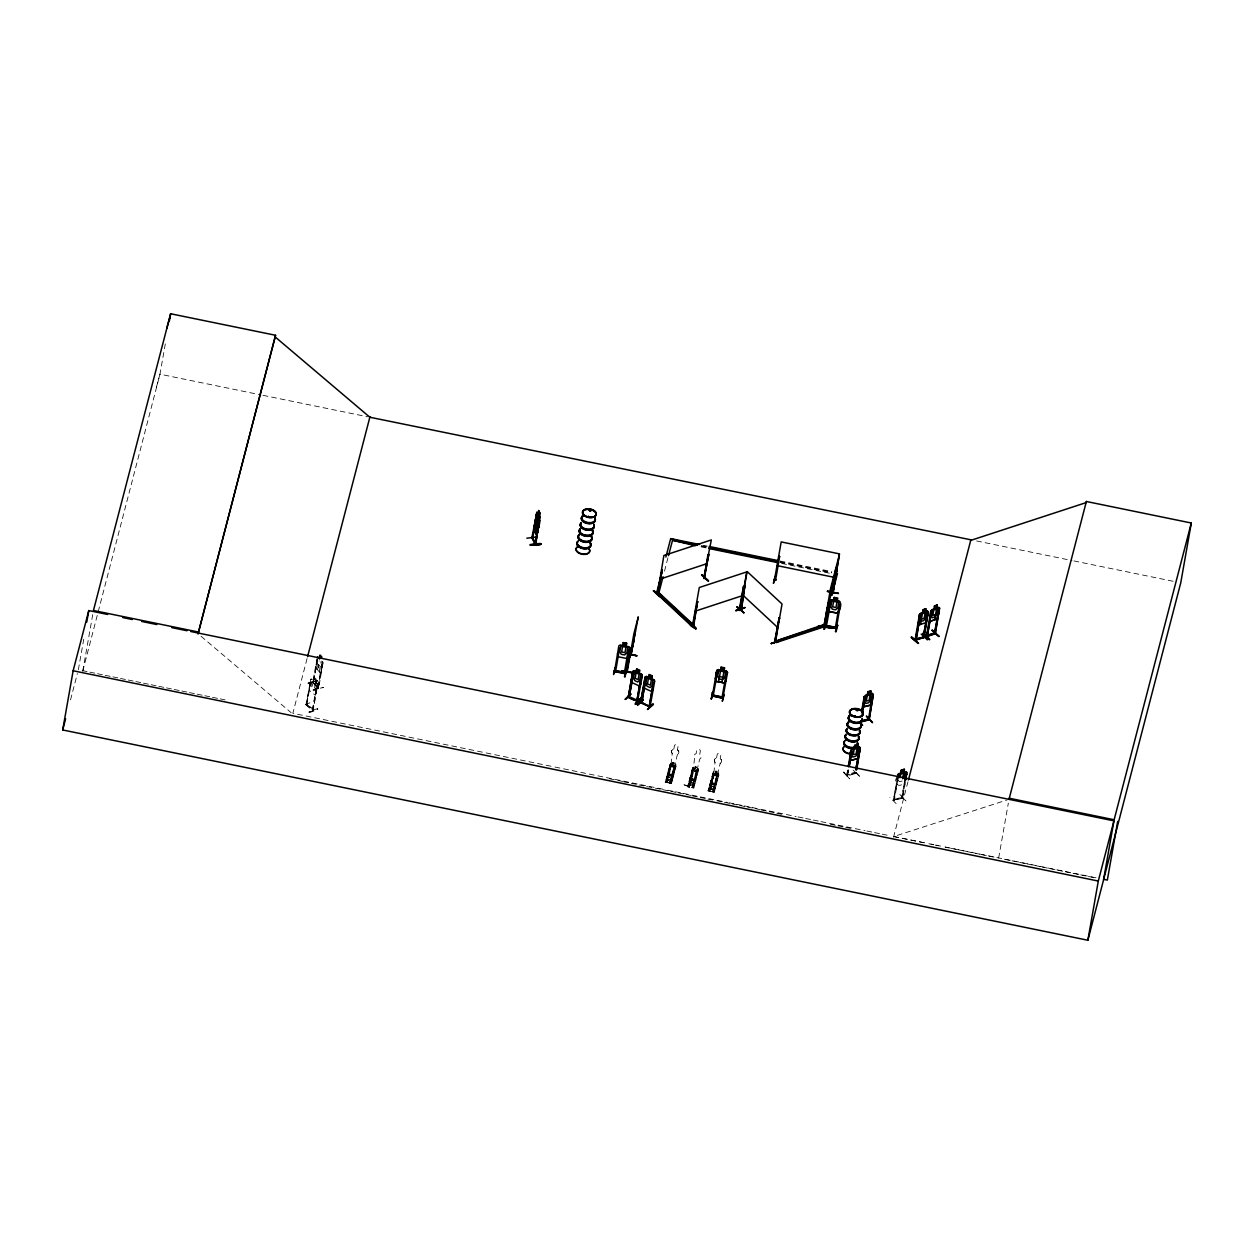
<?xml version="1.0" encoding="UTF-8"?>
<svg xmlns="http://www.w3.org/2000/svg" width="1254" height="1254" viewBox="0 0 1254 1254"><rect width="100%" height="100%" fill="white"/><g stroke="black" fill="none" stroke-linecap="round" stroke-linejoin="round"><path stroke-width="0.75" stroke-dasharray="5 3.75" d="M673.116 762.495L673.57 763.874M673.806 762.714L672.708 763.89M695.688 766.931L695.265 768.686L695.641 767.824M695.249 767.291L695.108 768.373M696.142 767.385L695.327 767.589M715.595 772.574L716.347 771.257L716.191 772.887M671.627 774.878L669.965 774.079L669.228 775.207M691.753 778.828L692.49 780.349L693.932 779.455M714.153 783.515C709.905 781.728 714.169 786.901 714.184 783.28C710.61 781.367 713.087 786.336 714.341 783.452M672.254 753.466L672.222 753.591A3.715 3.01 14.6 0 1 673.806 749.093L673.837 748.952A3.715 3.01 14.6 0 0 672.254 753.466L670.968 765.159L670.216 764.674L670.482 763.122L670.702 764.438L675.31 765.395L675.953 764.25L676.047 766.21L671.47 783.499L675.906 766.21M715.046 762.244L715.015 762.369A3.715 3.01 14.6 0 1 716.583 757.871L716.63 757.729A3.715 3.01 14.6 0 0 715.046 762.244L713.761 773.937L713.009 773.436L713.275 771.9L713.479 773.216L718.103 774.173L718.746 773.028L718.84 774.988L714.247 792.277L718.84 774.988M675.702 765.959L670.028 764.877L675.498 766.241M698.353 770.787L693.775 788.076L698.259 768.812L697.616 769.972L693.007 769.015L692.788 767.699L687.615 786.822L692.036 769.501L698.008 770.536L692.553 769.423M697.851 770.614L697.522 772.119L692.067 770.991L692.333 769.454L697.82 770.677M712.821 773.969L718.495 774.737M78.344 669.793L83.736 639.242M82.748 671.188L93.454 610.494M165.309 343.894L159.963 374.194L82.811 670.937M309.942 702.789L301.916 705.892M308.061 683.43L317.717 680.703L308.155 682.928M305.945 704.811L310.49 681.079L306.493 705.375L306.086 703.949L306.728 704.576M306.007 704.905L312.936 710.736L317.748 685.029L317.199 683.367L313.296 710.61L306.305 704.764L310.726 679.229L313.312 680.107M311.117 681.612L306.525 705.359M322.341 664.981L318.155 688.728L312.748 682.411L316.917 658.726M316.102 664.714L316.651 661.579M317.372 658.522L313.234 683.054L317.748 659.228M317.419 659.306L313.139 682.928M309.283 712.586C321.385 708.871 320.178 706.66 309.017 711.864M313.594 689.81C317.732 687.96 333.862 685.719 313.719 689.402M316.133 679.135L315.553 689.465L313.986 690.829L311.823 689.01L311.086 685.703L312.042 680.279L313.375 680.264L313.829 677.191L316.133 679.135L315.538 682.082L317.199 683.367L311.713 678.884L310.726 679.229M317.591 669.746L319.143 660.874M312.309 710.219L316.463 686.455L317.387 686.863L316.463 686.455M312.575 710.015L316.76 686.33M319.3 671.689L321.181 661.015M312.81 710.626L312.889 709.184L306.572 703.949M321.839 664.401L317.575 688.101L317.748 687.161L318.375 687.866M322.09 662.049L321.134 667.489L319.801 668.774L318.093 666.83L317.591 663.444M318.046 688.603L322.168 664.322M322.999 663.115L318.547 688.65L313.234 682.38M317.779 709.372L317.481 708.541M670.075 764.909L669.761 766.413L675.216 767.542L675.498 765.99M670.451 764.956L670.232 766.194L674.856 767.15L674.636 765.739M669.385 775.395L669.197 774.564M673.806 749.093L674.401 745.754A1.865 1.505 14.6 0 1 676.486 744.657A1.865 1.505 14.6 0 1 678.038 746.506L677.442 749.829A3.715 3.01 14.6 0 1 677.379 754.642L674.605 765.912M688.054 786.697L692.788 767.699M692.757 769.533L692.537 770.771L697.161 771.712L697.381 770.489M694.465 769.313L694.935 766.727L696.597 767.072L696.142 769.658M713.244 773.734L713.024 774.972L717.649 775.928L717.868 774.69L716.912 774.58L712.554 791.917M716.583 757.871L717.194 754.532A1.865 1.505 14.6 0 1 719.263 753.435A1.865 1.505 14.6 0 1 720.831 755.284L720.235 758.607A3.715 3.01 14.6 0 1 720.172 763.42L720.204 763.294A3.715 3.01 14.6 0 0 720.266 758.482L720.235 758.607M716.63 773.859L717.084 771.273L715.376 771.085L714.952 773.53M718.291 774.768L718.009 776.32L712.554 775.191L712.821 773.655L718.276 775.082M843.817 772.056L849.601 778.844L843.77 772.103M847.641 770.097L846.575 775.583C849.24 777.355 857.328 769.94 856.153 773.389M847.845 770.317L846.779 775.803L847.767 774.439M848.692 770.081L847.688 775.646L848.488 769.862M853.128 770.097L859.507 776.257L853.645 769.956M855.698 773.122C857.36 770.191 834.474 779.518 855.024 772.793M859.068 775.897L853.269 770.003M893.365 799.409C915.012 795.616 888.631 799.033 894.306 800.35L898.444 776.618M897.253 776.367C891.39 785.772 902.472 788.829 905.341 780.286M897.065 778.436L893.381 800.569L897.598 776.837M898.24 776.398L893.898 800.036L894.212 799.221M896.14 803.595L889.823 797.356M902.645 797.011L901.454 798.155L904.636 781.947M904.432 781.728L901.877 798.359M905.482 781.728L902.551 798.218L905.278 781.508M905.607 800.648L899.745 794.346L905.999 800.945M998.654 858.065L1008.341 803.14M855.009 773.373L856.137 772.574M856.043 773.404L847.014 775.787M696.91 770.489L699.716 759.093A3.715 3.01 14.6 0 0 699.779 754.281L700.312 751.209A1.865 1.505 14.6 0 0 698.744 749.359A1.865 1.505 14.6 0 0 696.675 750.472L696.111 753.67A3.715 3.01 14.6 0 0 694.559 758.027L693.274 769.737L688.618 787.01L689.465 787.167L688.305 786.979L693.101 769.721L693.948 769.893L689.434 787.183M717.398 774.69L720.204 763.294M70.522 699.889L77.372 673.555M307.073 658.601L292.856 713.291L484.216 752.541M664.51 571.181L668.006 557.497M665.263 782.23L669.73 764.924L675.671 765.786L671.407 783.484L665.231 782.198L670.482 763.122M670.216 764.674L665.749 782.12M674.887 766.022L670.357 783.264L671.188 783.045L665.78 781.618L665.999 782.402L670.906 763.216M666.062 782.402L671.282 764.877L667.128 782.606L671.642 765.316M671 765.034L666.313 782.433L667.159 782.59M666.767 782.308L671.282 764.877M672.16 764.752C670.78 761.068 676.329 761.899 673.837 765.081M673.382 762.354L673.069 764.156L673.743 762.651M677.442 749.829L677.473 749.704A3.715 3.01 14.6 0 1 677.411 754.516L677.411 754.516M675.53 764.156L669.699 783.139L674.119 765.802L675.31 766.084M669.652 783.107L674.119 765.802M670.091 782.982L674.621 765.551M671.109 783.201L675.953 764.25M693.211 767.793L687.568 786.791M689.01 786.901L693.587 769.454M689.324 787.167L693.948 769.893M695.907 766.978L695.092 768.451M696.456 770.411L692.004 787.716L696.425 770.379L697.992 770.348L693.023 787.904C697.929 788.547 666.956 779.549 692.71 787.857L697.255 770.583M696.926 770.128L691.942 787.653M697.835 768.733L692.459 787.59M693.415 787.778L698.259 768.812M713.996 792.011L718.479 774.549L713.009 773.436L708.055 790.992L709.215 791.243M713.275 771.9L708.055 790.992L713.009 773.436M714.404 774.11L709.921 791.384L714.075 773.655L708.792 791.18L713.698 771.994M713.792 773.796L709.106 791.211L714.09 773.843M715.862 772.919L716.238 771.226M712.444 791.885L716.943 774.611M717.413 774.329L712.946 791.791M718.323 772.934L713.244 792.058C717.366 791.697 699.011 788.264 714.31 792.277M713.887 791.979L718.746 773.028M893.538 837.233L907.943 781.853M156.468 387.063L159.963 374.194L261.083 394.932M672.975 762.62L673.743 763.075M320.491 673.084L321.526 670.89M316.212 664.683L316.212 668.319L320.507 673.226L321.635 670.874M673.335 762.432L672.99 763.952L673.586 762.949M695.641 767.009L695.406 767.997M716.395 771.461L715.689 771.915M669.15 774.815L671.517 774.925M673.304 763.137L673.335 762.84M308.029 683.289L317.591 681.047M318.485 688.509L312.873 681.58L313.751 682.019M695.892 767.856L695.751 767.056L695.876 768.357M671.533 775.238L669.417 775.144M843.629 772.511L849.601 778.844M670.545 765.128L669.793 764.971M713.338 773.906L712.523 773.702M712.429 791.854L713.275 792.042L717.382 774.486M671.376 775.395L669.652 775.317M893.13 800.271L902.488 797.873L901.61 798.061M902.519 798.187L893.538 800.522M309.346 687.051L309.628 690.625L315.146 695.139L316.384 692.851M307.12 704.732L313.437 709.748L312.842 709.2M308.892 712.303L317.497 709.059M893.71 836.543L926.157 843.158L893.71 836.543L1007.15 799.942M855.886 772.292L855.259 773.608M902.206 781.023L899.337 781.775L898.209 779.847M901.798 797.513L902.425 797.857M316.212 668.319L320.616 673.21M313.406 682.442L317.717 687.396M691.942 778.969L693.666 779.314M693.446 780.066L691.503 779.345L693.823 779.502M935.703 845.102L941.425 846.262L935.688 845.149M1096.012 877.784L943.337 846.654L949.043 847.892M976.6 540.96L1071.998 560.538M1073.91 560.93L1173.117 581.276M262.995 395.323L367.939 416.845M703.463 545.302L707.303 546.101M780.113 561.024L831.841 571.636M701.409 545.662L707.162 546.838M779.972 561.776L831.716 572.388M701.221 546.164L706.974 547.34M779.784 562.278L831.512 572.89M701.096 546.901L706.848 548.076M781.571 563.407L831.386 573.627M486.129 752.933L553.108 766.664M555.02 767.056L665.999 789.832M667.912 790.224L673.649 791.399M675.577 791.791L681.314 792.967M683.226 793.359L727.242 802.388M729.154 802.779L734.891 803.955M736.803 804.347L742.54 805.523M744.453 805.914L750.206 807.106M752.118 807.498L796.118 816.511M798.046 816.918L803.783 818.094M805.695 818.486L811.432 819.661M813.344 820.053L819.081 821.229M820.994 821.621L865.009 830.65M866.922 831.041L872.674 832.217M874.587 832.609L880.324 833.785M882.236 834.176L887.973 835.352M950.955 848.284L956.677 849.444M958.589 849.836L979.578 854.146M981.474 854.538L987.211 855.714M989.108 856.106L994.83 857.281M1004.376 859.241L1010.097 860.401M1012.009 860.793L1017.731 861.968M1019.643 862.36L1025.364 863.536M1027.277 863.928L1040.632 866.671M1042.529 867.063L1048.25 868.238M1050.162 868.63L1055.884 869.806M1057.796 870.198L1063.517 871.373M1065.43 871.765L1071.151 872.925M1073.063 873.317L1078.785 874.493M1080.697 874.884L1086.419 876.06M1088.331 876.452L1094.052 877.628M82.184 670.592L87.937 671.768M89.849 672.16L95.602 673.335M97.514 673.727L103.267 674.918M105.179 675.31L110.932 676.486M112.86 676.878L118.613 678.053M120.525 678.445L126.278 679.637M128.19 680.029L133.943 681.204M135.855 681.596L141.608 682.772M143.52 683.164L149.273 684.355M151.201 684.747L156.954 685.922M158.866 686.314L164.619 687.49M166.531 687.882L172.284 689.073M174.196 689.465L179.949 690.64M181.877 691.032L187.614 692.208M189.542 692.616L195.295 693.791M197.207 694.183L202.96 695.359M204.872 695.751L210.625 696.926M212.537 697.334L218.29 698.509M220.218 698.901L225.971 700.077M609.381 778.734L622.815 781.477M623.724 781.885L630.48 783.045M631.373 783.468L638.145 784.628M639.038 785.035L645.81 786.195M646.688 786.603L653.475 787.778M655.403 788.17L661.156 789.346M663.068 789.738L668.821 790.913M670.733 791.305L676.486 792.497M678.398 792.889L684.151 794.064M686.079 794.456L691.832 795.632M692.616 796.024L699.497 797.215M700.265 797.591L707.162 798.782M707.914 799.159L714.827 800.35M716.755 800.742L722.492 801.933M724.42 802.325L730.173 803.5M732.085 803.892L737.838 805.068M739.75 805.46L745.503 806.651M747.415 807.043L753.168 808.219M755.096 808.611L760.849 809.786M761.491 810.147L768.514 811.369M769.157 811.714L776.179 812.937M776.806 813.297L782.543 814.473M830.383 824.286L836.12 825.461M838.048 825.853L843.785 827.029M845.698 827.421L851.435 828.596M314.19 678.163L315.397 680.295L314.017 679.135M201.048 636.264L291.194 712.727M318.516 664.495L320.225 666.454M322.67 661.438L322.968 663.162L322.56 661.454M313.202 681.236L312.246 686.675L314.393 688.493L315.365 683.054L313.202 681.236M666.235 779.863L671.642 781.289L666.235 779.863M666.548 778.687L671.956 780.113L666.548 778.687M667.003 776.931L672.41 778.373L667.003 776.931M667.41 775.38L672.818 776.806L667.41 775.38M667.865 773.624L673.273 775.066L667.865 773.624M688.54 784.44L693.948 785.866L688.54 784.44M688.854 783.264L694.261 784.69L688.854 783.264M689.308 781.508L694.716 782.951L689.308 781.508M689.716 779.957L695.124 781.383L689.716 779.957M690.17 778.201L695.578 779.627L690.17 778.201M709.027 788.641L714.435 790.067L709.027 788.641M709.325 787.465L714.733 788.891L709.325 787.465M709.795 785.709L715.203 787.151L709.795 785.709M710.203 784.158L715.611 785.584L710.203 784.158M710.657 782.402L716.065 783.844L710.657 782.402M933.791 844.71L928.07 843.534L933.775 844.757"/><path stroke-width="1.5" d="M530.473 545.286C543.045 541.007 545.851 546.211 530.332 544.941M530.379 544.471L540.882 543.593M540.819 544.017L530.285 544.91M640.59 701.801L641.672 702.24M650.121 706.645L649.274 705.704M588.267 516.382L589.067 516.993L587.875 516.742M588.424 516.366L588.581 516.46M590.242 510.739C587.154 509.155 591.716 512.776 590.697 510.112M590.822 510.315L589.474 509.986M855.385 715.987L854.867 716.567M855.98 716.708L855.15 716.144M856.074 710.328L856.874 709.513M856.529 710.391L858.002 710.454M538.875 526.696L537.903 528.922L535.254 523.764L535.364 520.112M657.065 593.628L658.287 593.55L662.143 569.645L657.362 593.863L658.131 593.597M693.697 624.727C691.863 625.668 694.073 623.097 693.681 625.871L691.957 626.436L657.002 593.926L657.958 592.421M658.287 593.503L658.115 592.452M692.584 625.589L693.713 625.542L697.553 601.638L692.866 625.856L692.725 624.727M693.603 625.558L692.929 625.809M704.215 578.502L708.792 554.315L704.105 578.486L705.109 577.342L703.996 577.295M741.412 609.068C742.133 608.692 738.622 610.776 740.126 609.961L746.741 571.918L699.293 587.515L692.49 625.621L693.415 625.276L697.553 601.638M915.044 640.104L923.806 637.236L928.242 611.795L927.427 610.996L919.448 614.632L915.028 640.167L916.251 640.089L920.107 616.184L915.263 640.371L924.026 637.44M915.342 639.211L923.242 637.126M923.665 637.236L916.172 638.976M923.289 636.875L924.276 636.546L922.913 637.471M923.054 636.671L923.947 636.374M939.575 608.096L935.155 633.458L926.455 636.405L930.844 610.902L938.76 607.297L939.575 608.096L936.738 608.143M927.49 635.245L926.596 636.656L931.424 612.454L927.349 636.107M927.631 635.527L935.374 632.612M934.841 633.129L935.594 632.831L934.246 633.74M935.296 633.787L939.309 609.82L934.23 633.803M636.875 655.858L627.674 654.102M1114.132 819.755L1009.204 798.234L1009 799.347L1086.372 501.49L1191.3 523.012L1114.132 819.755L1103.504 880.073L1087.861 940.249L62.7 729.969L73.14 670.765L88.783 610.588L107.656 614.46M86.761 622.047L88.783 610.588M169.321 321.165L170.622 313.751L275.567 335.273L198.085 633.756L275.567 335.273M319.472 659.055L320.005 655.027L321.933 657.096M537.386 536.837L526.837 538.201M536.743 512.29L532.652 538.499L532.511 536.916L531.853 537.935L536.477 514.14L532.699 538.421M538.185 513.45L538.687 510.535L539.816 512.729L539.643 517.745L534.909 543.813L535.913 543.562L535.082 543.029M534.972 531.68L536.21 533.875L534.972 531.68C536.978 527.26 530.755 519.36 537.464 532.386L539.392 524.25M538.076 513.623L538.687 510.535M536.085 533.718L537.339 530.928M539.314 515.645L539.816 512.729M536.101 533.89L536.712 530.787M539.533 520.096L535.348 544.487L539.533 520.096L539.267 524.25C540.835 522.181 536.806 511.381 535.944 517.808M615.087 668.037L613.567 674.103M614.538 670.404L614.538 671.595L618.88 645.732L620.322 644.948L628.677 646.641L629.633 647.973L625.26 673.68L625.37 672.52L624.147 672.818M614.35 671.517L615.542 671.721L619.664 647.801L618.614 647.816L619.664 647.801M615.542 671.721L614.773 670.404M621.435 671L632.486 672.567M624.273 673.523L628.395 649.556L629.383 649.76L628.395 649.556M624.414 672.363L624.069 673.476L625.103 673.68M626.248 670.341L625.103 676.894L624.586 676.267M626.765 671.846L631.013 647.879M627.188 671.925L633.866 633.85L638.286 616.858L631.013 655.074M635.37 631.17L631.091 654.823M630.417 694.105L625.589 699.058M633.474 673.633L629.053 697.553L633.474 673.633L632.408 673.429L628.285 697.208L632.8 671.423L634.132 671.015M632.424 672.99L621.451 670.921L632.502 672.536M636.954 700.14C641.923 702.506 626.671 698.807 628.63 696.064M629.053 697.506L628.458 696.315M625.48 699.403L631.028 693.885L625.041 699.277M636.201 671.752L636.718 668.852L636.154 671.815L634.54 672.16L633.583 677.599L634.759 680.64L637.706 681.972L639.697 680.358L640.653 674.918L639.368 673.179M639.179 673.288L639.885 670.279L636.656 668.899M653.381 590.853C660.403 592.97 665.247 603.111 653.444 590.775M635.7 704.137C652.393 686.346 623.943 716.159 640.669 698.697M640.966 677.285L636.844 701.08L641.155 677.113L642.032 677.505L641.155 677.113M638.004 700.296L637.518 701.378L642.346 675.655L641.531 674.166L634.163 670.827L632.8 671.423M663.068 576.73L658.742 593.361L656.61 592.923L658.867 592.625L693.823 625.135L692.083 625.699L657.143 593.189L658.867 592.625L661.532 595.963M637.346 704.842L643.333 699.45L637.863 704.607M662.143 569.645L657.989 593.267L657.08 593.565M645.779 679.198L641.703 702.93L645.779 679.198L644.901 678.806L640.543 702.663L645.12 676.972L646.468 676.392L653.836 679.715L654.651 681.22L650.074 706.974L641.813 702.303M640.778 701.582L640.778 702.475L650.152 706.707M641.358 703.071L641.013 701.644M699.638 544.518L670.686 538.593L678.43 540.944M672.677 539.769L668.476 555.663M651.5 678.853L652.19 675.828L648.976 674.464L648.553 677.521L646.86 677.724L645.888 683.164L647.064 686.204L650.011 687.537L652.002 685.922L652.958 680.483L651.563 678.79M651.672 678.743L652.19 675.828M647.472 709.466L653.02 703.87M653.287 682.85L654.337 683.069L653.287 682.85L649.149 706.629L649.447 705.438M653.475 682.678L649.29 706.3M689.386 622.188C687.788 626.404 705.579 634.477 689.355 622.203M701.519 575.022L708.62 580.931L702.005 574.865M703.949 578.502L707.993 554.582M708.134 581.104L701.66 574.928M712.35 692.553L711.347 698.65M712.335 696.111L716.755 670.42L718.213 669.573L726.568 671.235L727.539 672.489L722.806 698.259L723.197 697.365M715.485 678.257L716.88 670.404M717.445 672.348L716.41 672.363L717.445 672.348L713.087 696.268M713.322 696.268L713.542 695.186L712.319 694.951M720.533 670.028L721.05 667.112L724.64 667.833L721.928 682.474M718.589 681.8L721.16 667.238M736.114 610.432L744.515 607.626M736.944 607.03L744.045 612.94L737.43 606.858M726.176 674.103L727.163 674.307L726.176 674.103L721.943 698.008L723.15 697.13L713.542 695.186M724.028 694.888L722.445 700.876M739.139 610.29L743.418 586.574L744.437 586.511L743.418 586.574M743.638 586.794L739.594 610.463M740.362 610.212L747.086 571.495L782.026 603.989L775.395 642.126L779.204 617.736L774.706 641.609M740.377 609.554L744.86 585.775L741.286 609.977M741.349 610.071L744.86 585.775M737.07 606.92L743.638 612.61M775.003 576.793L773.404 583.188M775.677 579.567C776.007 581.652 773.452 578.784 775.646 579.818M775.536 580.43L779.643 556.51L778.609 556.525L779.643 556.51M778.295 641.202L771.21 643.584L780.098 640.151L780.333 640.935L771.116 643.553L824.003 626.154L822.718 624.962L775.317 641.17M774.8 640.59L774.753 641.593L779.204 617.736M775.176 640.481L775.693 642.017L775.035 641.405M832.687 592.562L839.396 554.55L830.54 588.565L823.862 626.89L776.414 642.487L775.301 640.59M827.421 591.496L838.44 593.346L827.515 591.104M823.862 626.89L822.718 624.962M828.392 603.033L823.831 626.639M828.533 602.453L824.395 626.216M824.63 628.912L823.941 629.289L826.198 623.034M835.948 568.062L836.935 568.266L835.948 568.062L831.81 592.06C830.979 589.913 835.54 591.857 830.728 590.634L833.283 591.81L833.048 593.236M826.496 626.342L825.555 625.244L825.445 626.42L836.261 628.567L840.384 604.647L839.349 604.663L840.384 604.647M830.681 602.657L829.631 602.672L830.681 602.657L826.323 626.561M832.045 595.274L833.8 588.847M837.233 569.018L832.891 593.346L839.475 553.876L781.195 541.916L774.423 580.21L775.489 580.132M837.453 573.564L833.205 589.913M834.286 597.484L833.753 600.478L831.355 599.976C826.997 600.619 838.879 599.631 839.694 601.512C842.186 604.694 839.757 610.196 837.562 613.237L829.223 611.623L828.518 608.409L829.897 600.572L825.477 626.389L836.324 628.348L836.261 627.376L825.508 625.511M837.092 601.168L837.766 598.111L834.161 597.437L833.644 600.352L831.81 601.011L830.853 606.45L832.233 609.146L835.572 609.836L837.782 607.861L838.738 602.422L837.108 601.089L839.6 601.669M839.396 604.444L835.258 628.442L835.509 627.219M837.735 625.37L836.073 631.781L835.556 631.154M848.284 766.445L851.09 750.064L852.265 748.732L859.429 746.867L860.291 747.729L856.498 769.517M848.488 766.664L851.701 751.648L849.334 766.445M849.13 766.225L851.701 751.648M857.391 747.478L857.846 744.5L854.773 745.299L851.67 755.096L852.798 757.024L855.667 756.287L857.626 753.544L858.582 748.105L857.219 747.541M861.655 711.065L864.21 696.566M861.859 711.284L864.758 698.086L862.062 714.702M862.188 712.664L864.758 698.086M857.846 744.5L857.281 747.603L859.429 747.039M870.966 691.017L867.831 691.738L867.376 694.732L865.683 696.095L864.727 701.535L865.856 703.463L868.724 702.726L870.684 699.983L870.966 691.017L867.972 691.879L867.47 694.794L864.116 696.566L863.285 707.005L870.511 705.124L873.348 694.167L870.448 693.917M862.203 725.345L860.385 722.273M855.965 767.918L860.025 749.469L856.701 769.737M855.855 769.956L859.178 749.704M857.454 758.686L850.165 760.504L857.454 758.686L860.291 747.729M866.326 716.065L872.565 722.696L866.702 716.395M868.395 720.047L872.235 696.142L873.082 695.923L869.163 719.874L869.367 718.934L868.223 720.094L869.163 718.714M869.053 719.874L873.082 695.923M911.783 637.173C932.286 655.67 897.456 624.931 917.991 643.427M911.846 637.236L918.383 643.255L911.36 637.393M915.483 640.339L916.078 639.007L915.31 639.179M920.107 616.184L915.875 639.853M921.188 634.101L927.396 639.853M922.913 637.534L927.976 613.551L924.088 637.502M898.522 778.029L901.312 770.05L904.385 769.251L903.93 772.229M927.176 613.817L923.352 637.706M928.242 611.795L925.452 622.815L918.555 625.025L918.006 622.407M900.074 777.637L900.701 774L903.57 773.263L902.614 778.703M900.936 773.107L901.391 770.128L904.447 769.313L903.805 772.354M932.035 609.601L930.75 610.902L929.935 621.357L936.785 619.1L938.211 615.902M927.208 636.123L931.424 612.454M904.15 778.295L905.122 772.856L903.742 772.292M936.848 608.018L937.287 605.039L934.371 605.995L934.011 609.036L932.067 609.679M904.761 779.91L906.564 774.22L905.811 779.91M904.965 780.129L905.717 774.439M922.678 633.678L923.257 633.019L929.778 639.587L922.693 633.615L929.339 639.681M905.623 778.734L906.752 772.401L905.968 771.618L897.535 774.8M905.607 779.69L906.83 772.464M932.161 630.448L939.136 636.452L932.161 630.072M934.606 619.727L937.287 605.039M938.494 610.087L934.685 633.991M938.039 615.855L939.497 608.018M1086.372 501.49L1086.168 502.603L970.549 540.458M1087.861 940.249L1098.3 881.045L1113.944 820.868L190.718 631.499M1117.69 821.386L1107.345 880.089L1103.645 879.336M1191.3 523.012L1180.751 582.844L1103.583 879.587M818.454 625.981C837.876 629.555 835.446 628.724 818.533 625.668M869.116 719.843L860.887 722.006L860.824 720.893M726.16 680.311L724.514 683.054L716.081 681.377L724.467 682.866M726.552 671.298L727.539 672.489M617.485 653.616L618.206 656.767L626.624 658.46L628.27 655.717M613.551 674.574L615.228 667.677L614.538 668.053M615.745 670.639L625.417 672.818M629.633 647.973L628.615 646.719M624.492 676.768L626.687 670.451M711.3 698.98L712.852 692.631M711.347 699.121L713.024 692.224L712.335 692.6M722.821 698.212L712.413 695.782M722.288 701.315L723.981 694.434M773.546 583.282L775.16 576.385M824.536 625.307L824.364 625.856M170.622 313.751L93.454 610.494L198.398 632.016M62.7 729.969L65.631 718.683M307.575 656.72L370.024 416.547M629.68 657.535L634.101 640.528M656.61 592.923L661.548 573.705M665.874 557.074L670.686 538.593M831.089 589.49L834.647 575.508M826.37 612.25L835.211 578.235M826.229 622.533L824.395 629.32M837.641 613.347L839.271 610.604M836.481 627.486L826.464 625.73M835.462 631.655L837.233 624.79L837.735 625.401M908.429 779.972L970.878 539.8L369.836 417.237L275.253 337.012M166.813 328.36L170.325 315.475M537.903 528.922L538.734 526.617M588.753 516.836L587.954 516.742M695.845 628.709L689.261 622.58L695.907 628.771M639.368 685.844L640.966 683.461L639.415 685.985L632 682.631L631.42 679.245M653.177 688.963L651.735 691.534L644.305 688.195L643.741 684.794M724.451 682.944L726.035 680.264M735.988 610.792L744.845 607.829M536.743 525.003L535.442 526.821L535.787 527.605L536.853 526.1L537.339 530.646L537.214 525.896M637.831 705.124L643.192 699.795M538.687 523.184L536.775 529.831L535.709 527.777L538.201 513.623M919.527 614.711L920.734 613.331M658.397 592.719L657.457 592.97M854.773 745.299L854.413 748.356L852.359 748.889C849.319 751.444 849.256 756.758 850.228 760.567M897.692 774.878L898.804 773.483M632 682.631L631.593 679.213M641.468 674.213L642.346 675.655M629.508 696.754L637.925 700.547M644.305 688.195L643.898 684.778M653.773 679.778L654.651 681.22M635.292 703.447L640.716 698.306M635.653 704.074L641.092 698.917M653.412 704.513L647.566 709.435L652.973 704.246M922.536 612.642L920.985 614.162L920.028 619.601L921.079 621.435L923.79 620.542L925.656 617.72L926.612 612.281L925.515 611.733M933.932 608.974L932.302 610.432L931.346 615.871L932.396 617.72L935.123 616.827L936.989 614.005L937.945 608.566L936.66 608.08M857.642 710.219L856.654 710.219M531.915 537.919L535.254 544.393M653.773 590.665L660.482 596.763M740.205 610.259L739.907 609.993M589.27 510.08L590.43 510.739M856.498 709.56L857.203 709.67M536.775 512.4L540.051 517.212M536.728 530.959L538.013 532.025M775.536 579.567L774.69 579.411M614.382 671.266L625.103 673.382M832.813 591.324L831.857 591.167M723.056 697.365L712.288 695.202M645.214 677.066L646.5 676.517M661.563 570.115L662.363 569.849M708.228 554.785L709.027 554.519M696.989 602.124L697.788 601.857M692.788 624.664L693.807 624.884M735.659 610.588L744.97 607.469M779.8 618.285L778.891 617.83M923.195 609.852L925.907 608.942M920.749 613.41L922.693 612.767M927.427 611.184L925.405 611.858L925.954 608.754L923.054 609.726L920.53 624.335L918.508 624.978L919.386 614.585L922.615 612.579M922.442 613.676L925.154 612.767L924.198 618.206L921.486 619.115M919.527 616.67L920.326 616.388M927.411 614.021L928.211 613.755M930.86 612.94L931.659 612.673M938.729 610.306L939.528 610.04M927.458 635.496L926.518 635.574L934.34 633.192M935.359 633.725L926.816 636.624M659.698 579.207L707.162 563.595M657.002 593.926L658.742 593.361M695.108 611.2L742.572 595.603M778.781 640.104L802.513 632.298M806.165 631.107L822.593 625.699M934.434 606.058L937.24 605.227M936.487 609.052L933.76 609.946L932.804 615.385L935.531 614.491M929.872 621.294L936.785 619.1M720.642 670.153L718.667 670.765L717.711 676.204L719.091 678.9L722.445 679.558L724.655 677.583L725.611 672.144L723.981 670.812L726.489 671.392M629.304 696.691L628.709 696.08M864.116 698.525L864.962 698.306M873.286 696.127L872.235 696.142M863.316 706.817L870.511 705.124M860.683 721.755L868.912 719.592M851.058 752.087L851.905 751.867M859.382 749.908L860.228 749.688M905.921 774.658L906.767 774.439M317.591 656.861L319.645 658.084L318.547 658.021M857.673 710.657L856.654 710.485M657.519 593.8L663.868 555.522L711.332 539.925L703.729 578.219L704.717 577.953M649.933 706.927L640.622 702.742M539.972 517.15L535.709 544.455L532.26 537.747M535.254 523.764L538.013 528.922M535.066 543.123L532.746 537.872M530.458 545.192L540.976 544.346M590.085 509.876L590.587 510.174M938.729 636.515L932.114 630.401M713.244 695.437L712.115 696.033M718.228 669.746L720.627 670.216M720.47 671.125L723.824 671.783M719.514 676.564L722.853 677.223M774.423 580.21L775.411 580.414M831.763 591.747L832.875 591.966M827.452 591.324L838.377 593.55M824.474 625.464L823.815 626.702M623.254 642.691L626.608 643.302M614.507 670.655L625.323 672.552M614.695 670.702L615.526 670.561M614.538 671.564L625.15 673.664M712.225 696.048L722.931 698.212M627.831 653.616L636.907 655.732L627.784 653.883M709.215 546.493L778.185 560.632M682.254 541.728L697.585 544.863M712.915 548.014L722.492 549.973M732.07 551.948L739.735 553.516M743.575 554.299L758.905 557.45M768.483 559.409L776.148 560.977M697.396 545.365L672.489 540.255L695.343 545.725M708.886 547.732L777.872 561.87M708.761 548.468L777.731 562.623M777.025 565.601L835.289 577.561M829.349 611.466L837.578 613.159M122.767 617.564L132.203 619.507M141.639 621.435L156.75 624.539M171.845 627.627L186.94 630.731M73.14 670.765L1098.3 881.045M637.534 701.347L628.301 697.177M632.408 673.429L633.286 673.821M644.713 678.978L645.591 679.37M742.901 595.164L777.856 627.674M775.129 641.296L776.414 642.487M667.128 601.168L693.681 625.871M872.486 693.305L865.385 695.249M860.322 722.759L862.658 725.282M715.391 678.179L716.081 681.377M862.783 704.278L863.379 706.895M535.536 528.749L538.029 514.595L539.079 516.632L538.123 522.072L537.073 520.034L538.295 525.489M593.973 526.429A6.96 4.107 10 0 1 586.088 530.081A6.96 4.107 10 0 1 580.806 523.733M593.691 524.94A7.054 4.154 10 0 1 587.044 529.909A7.054 4.154 10 0 1 580.79 523.31M592.578 530.818A6.96 4.107 10 0 1 586.01 535.724A6.96 4.107 10 0 1 579.834 529.219M592.609 530.426A6.928 4.091 10 0 1 586.088 535.317A6.928 4.091 10 0 1 579.928 528.827M592.625 530.583A6.975 4.107 10 0 1 586.057 535.505A6.975 4.107 10 0 1 579.865 528.984M594.851 518.404A7.054 4.154 10 0 1 587.295 523.231A7.054 4.154 10 0 1 582.875 515.958M593.738 524.235A6.96 4.107 10 0 1 587.186 529.141A6.96 4.107 10 0 1 580.994 522.636M595.117 519.893A6.96 4.107 10 0 1 586.355 523.341A6.96 4.107 10 0 1 582.891 516.382M593.753 524.611A7.054 4.154 10 0 1 587.107 529.58A7.054 4.154 10 0 1 580.837 522.981M594.913 518.074A7.054 4.154 10 0 1 587.358 522.887A7.054 4.154 10 0 1 582.938 515.613M594.882 517.698A6.96 4.107 10 0 1 588.33 522.604A6.96 4.107 10 0 1 582.154 516.099M590.258 543.954A6.96 4.107 10 0 1 583.706 548.86A6.96 4.107 10 0 1 577.53 542.355M590.415 543.562A7.054 4.154 10 0 1 583.768 548.547A7.054 4.154 10 0 1 577.498 541.947M588.424 548.406A6.96 4.107 10 0 1 587.421 553.845A6.96 4.107 10 0 1 578.11 552.685A6.96 4.107 10 0 1 577.483 547.026M588.455 548.029A6.928 4.091 10 0 1 587.468 553.469A6.928 4.091 10 0 1 578.204 552.293A6.928 4.091 10 0 1 577.577 546.666M592.452 531.398A6.928 4.091 10 0 1 585.916 536.289A6.928 4.091 10 0 1 579.771 529.799M592.531 531.085A6.975 4.107 10 0 1 585.979 535.991A6.975 4.107 10 0 1 579.787 529.47M591.559 537.025A7.054 4.154 10 0 1 584.913 542.01A7.054 4.154 10 0 1 578.658 535.411M590.446 542.857A6.96 4.107 10 0 1 583 547.622A6.96 4.107 10 0 1 578.643 540.443M591.402 537.417A6.96 4.107 10 0 1 584.85 542.324A6.96 4.107 10 0 1 578.674 535.819M589.584 542.167A7.054 4.154 10 0 1 584.74 548.28A7.054 4.154 10 0 1 577.561 541.603M591.622 536.696A7.054 4.154 10 0 1 584.066 541.524A7.054 4.154 10 0 1 579.661 534.235M591.606 536.32A6.96 4.107 10 0 1 584.145 541.085A6.96 4.107 10 0 1 579.803 533.906M860.934 726.05A6.96 4.107 10 0 1 852.171 729.499A6.96 4.107 10 0 1 848.692 722.539M860.652 724.561A7.054 4.154 10 0 1 853.096 729.389A7.054 4.154 10 0 1 848.692 722.116M859.554 730.063A6.913 4.075 10 0 1 853.049 734.938A6.913 4.075 10 0 1 846.905 728.48M862.25 719.153A7.054 4.154 10 0 1 853.363 722.633A7.054 4.154 10 0 1 849.836 715.579M860.683 723.871A6.944 4.091 10 0 1 854.131 728.762A6.944 4.091 10 0 1 847.97 722.273M862.031 720.595A6.944 4.091 10 0 1 852.469 722.68A6.944 4.091 10 0 1 849.851 716.003M860.714 724.232A7.054 4.154 10 0 1 853.159 729.06A7.054 4.154 10 0 1 848.754 721.771M862.297 718.808A7.054 4.154 10 0 1 853.41 722.304A7.054 4.154 10 0 1 849.899 715.25M862.282 718.432A6.96 4.107 10 0 1 853.504 721.865A6.96 4.107 10 0 1 850.04 714.905M857.219 743.591A6.96 4.107 10 0 1 857.109 746.741M853.3 748.513A6.96 4.107 10 0 1 845.823 746.663A6.96 4.107 10 0 1 844.475 741.976M857.375 743.199A7.054 4.154 10 0 1 857.266 746.396M855.009 747.839A7.054 4.154 10 0 1 846.497 746.773A7.054 4.154 10 0 1 844.459 741.569M859.382 731.035A6.913 4.075 10 0 1 852.877 735.91A6.913 4.075 10 0 1 846.732 729.452M858.52 736.662A7.054 4.154 10 0 1 851.874 741.631A7.054 4.154 10 0 1 845.619 735.032M857.391 742.493A6.944 4.091 10 0 1 857.297 745.644M855.071 747.055A6.944 4.091 10 0 1 846.027 745.566A6.944 4.091 10 0 1 845.619 740.079M858.347 737.054A6.944 4.091 10 0 1 851.811 741.945A6.944 4.091 10 0 1 845.651 735.455M857.438 742.854A7.054 4.154 10 0 1 857.328 746.052M855.071 747.494A7.054 4.154 10 0 1 846.56 746.428A7.054 4.154 10 0 1 844.522 741.239M858.582 736.317A7.054 4.154 10 0 1 851.936 741.302A7.054 4.154 10 0 1 845.666 734.703M858.567 735.957A6.96 4.107 10 0 1 851.999 740.863A6.96 4.107 10 0 1 845.823 734.358M850.651 753.638A6.913 4.075 10 0 1 843.895 750.77A6.913 4.075 10 0 1 844.538 746.287M850.588 754.03A6.928 4.091 10 0 1 843.534 747.462M320.366 656.014L321.306 658.225L320.366 656.014M535.474 530.567L535.975 532.856L535.474 530.567M538.812 511.554L539.33 513.842L538.812 511.554M620.793 646.155L619.837 651.594L621.216 654.274L624.555 654.949L626.765 652.989L627.721 647.55L626.107 646.218L626.749 643.224L623.144 642.581L622.736 645.606L620.793 646.155M622.58 646.515L621.623 651.955L624.978 652.629L625.934 647.189L622.58 646.515M623.787 643.239L623.614 644.211L625.762 644.634L625.934 643.663L623.787 643.239M636.123 672.881L635.167 678.32L638.114 679.652L639.07 674.213L636.123 672.881M637.251 669.714L637.079 670.686L638.976 671.533L639.148 670.577L637.251 669.714M648.428 678.43L647.472 683.869L650.418 685.201L651.39 679.762L648.428 678.43M649.556 675.279L649.384 676.251L651.281 677.097L651.453 676.125L649.556 675.279M721.661 667.849L721.489 668.805L723.652 669.244L723.824 668.272L721.661 667.849M833.596 601.371L832.64 606.811L835.979 607.5L836.935 602.061L833.596 601.371M834.788 598.095L834.615 599.067L836.779 599.506L836.951 598.534L834.788 598.095M854.178 749.265L853.206 754.704L856.074 753.952L857.046 748.513L854.178 749.265M855.275 745.722L855.118 746.694L857.125 745.252L855.275 745.722M867.235 695.704L866.263 701.143L869.147 700.39L870.104 694.951L867.235 695.704M868.348 692.161L868.176 693.133L870.182 691.691L868.348 692.161M923.524 610.118L923.352 611.09L925.264 609.522L923.524 610.118M901.814 770.473L901.642 771.445L903.664 769.987L901.814 770.473M934.857 606.387L934.685 607.359L936.597 605.807L934.857 606.387M868.081 719.232L860.793 721.128L868.081 719.232M898.24 776.398L897.394 776.618L898.24 776.398M537.731 524.391L536.665 522.338L537.715 524.407M585.132 515.77A6.96 4.107 10 0 0 596.246 514.422A6.96 4.107 10 0 0 586.919 508.889A6.96 4.107 10 0 0 585.132 515.77M585.054 516.287A6.928 4.091 10 0 0 596.12 514.939A6.928 4.091 10 0 0 586.841 509.422A6.928 4.091 10 0 0 585.054 516.287M585.085 515.974A6.975 4.107 10 0 0 596.214 514.626A6.975 4.107 10 0 0 586.872 509.077A6.975 4.107 10 0 0 585.085 515.974M852.986 735.314A6.928 4.091 10 0 0 859.507 730.439A6.928 4.091 10 0 1 852.971 735.361A6.928 4.091 10 0 1 846.811 728.887A6.928 4.091 10 0 0 852.986 735.314M852.109 715.36A6.928 4.091 10 0 0 863.175 714.028A6.928 4.091 10 0 0 853.896 708.51A6.928 4.091 10 0 0 852.109 715.36M852.015 715.909A6.913 4.075 10 0 0 863.065 714.576A6.913 4.075 10 0 0 853.802 709.074A6.913 4.075 10 0 0 852.015 715.909M852.046 715.611A6.975 4.107 10 0 0 863.175 714.263A6.975 4.107 10 0 0 853.833 708.714A6.975 4.107 10 0 0 852.046 715.611"/></g></svg>
